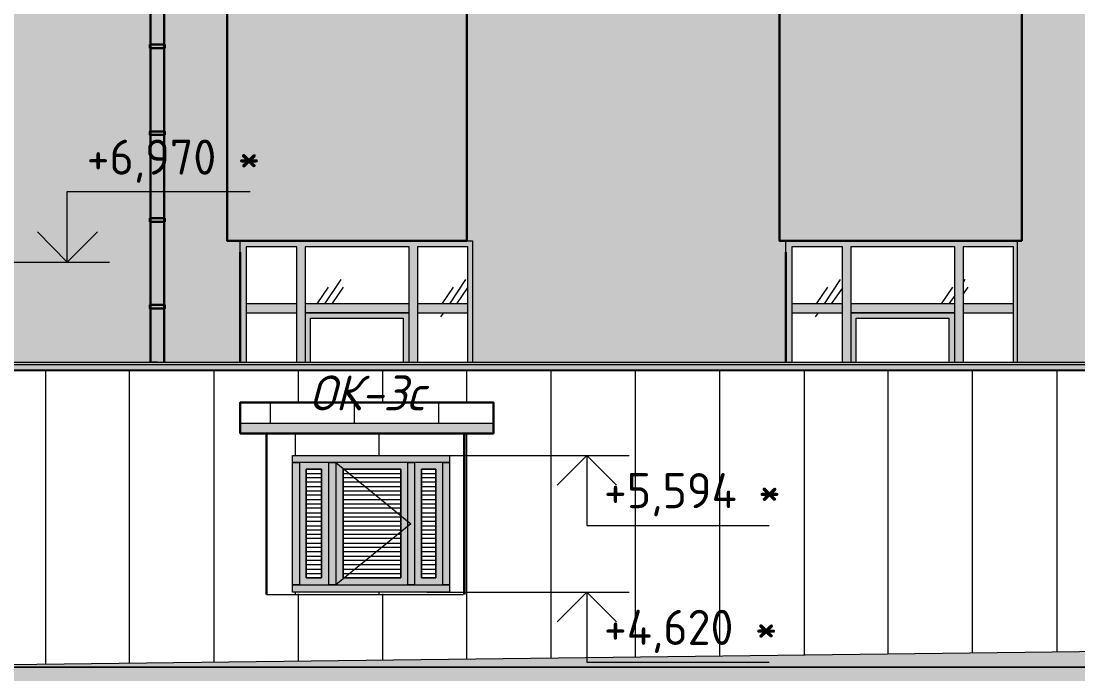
# Model space of a CAD drawing. Header units: millimetres. Extents: x -11345 to 411485, y -9810 to 73012.
# Drawn here: x 367316 to 374841, y 32625 to 37273 of the extents above; entities that cross this region are included whole.
import ezdxf

# ---------------------------------------------------------------- set-up
doc = ezdxf.new("R2010")
doc.units = ezdxf.units.MM
for name, color, linetype in [('PDF _Аннотация', 7, 'Continuous'), ('PDF _Витраж', 7, 'Continuous'), ('PDF _Крыша штриховка', 7, 'Continuous'), ('PDF _Линии', 7, 'Continuous'), ('PDF _Отметки', 7, 'Continuous'), ('PDF _Панели витража', 7, 'Continuous'), ('PDF _Стены наружные', 7, 'Continuous'), ('PDF _Текст', 7, 'Continuous'), ('PDF _Узлы', 7, 'Continuous')]:
    doc.layers.add(name, color=color, linetype=linetype)
for name, color, linetype, true_color in [('PDF _Антураж', 7, 'Continuous', 0xb7c0ca), ('PDF _Крыша', 9, 'Continuous', 0x808080), ('PDF _Обобщенные модели', 7, 'Continuous', 0xb5bcbf), ('PDF _Ограждение', 7, 'Continuous', 0x7f7f7f), ('PDF _Окна', 7, 'Continuous', 0x383e42), ('PDF _Стены штриховка поверхности', 7, 'Continuous', 0xcacbcc)]:
    doc.layers.add(name, color=color, linetype=linetype, true_color=true_color)
doc.styles.add('PDF GOST Common', font='GOST_Common.ttf')
doc.styles.add('PDF GOST Common Italic', font='GOST_Common Italic.ttf')

msp = doc.modelspace()

# ---------------------------------------------------------------- hatches: boundary and pattern name
at = {"layer": 'PDF _Антураж', "transparency": 33554687}
msp.add_hatch(color=256, dxfattribs=at).paths.add_polyline_path([(376940.63152, 32652.96863), (376948.56847, 32673.60469), (376978.19974, 32749.79938), (377003.59797, 32809.06191), (372156.76906, 32749.79938), (365849.54192, 32673.60469), (365832.60977, 32673.60469), (360934.9844, 32732.86722), (359550.78086, 32749.79938), (358166.57732, 32732.86722), (353268.95195, 32673.60469), (352629.76316, 32732.86722), (352629.76316, 32389.99112), (352633.9962, 32398.4572), (352697.49177, 32389.99112), (353091.16434, 32356.12681), (353103.86346, 32351.89377), (353103.86346, 32339.19466), (353150.42688, 32267.23301), (353163.12599, 32258.76693), (353163.12599, 32254.53389), (353180.05815, 32250.30085), (353184.29118, 32250.30085), (353209.68941, 32246.06781), (353218.15549, 32241.83478), (353260.48587, 32241.83478), (353268.95195, 32246.06781), (353273.18499, 32246.06781), (353294.35018, 32250.30085), (353302.81626, 32250.30085), (353315.51537, 32254.53389), (353319.74841, 32258.76693), (353332.44753, 32267.23301), (353379.01095, 32339.19466), (353379.01095, 32356.12681), (356452.19679, 32389.99112), (356930.53012, 32398.4572), (359038.58322, 32423.85543), (359550.78086, 32428.08846), (359550.78086, 32423.85543), (359555.0139, 32428.08846), (365726.78381, 32351.89377), (365726.78381, 32343.4277), (365773.34723, 32267.23301), (365786.04635, 32258.76693), (365786.04635, 32254.53389), (365802.9785, 32250.30085), (365807.21154, 32250.30085), (365836.84281, 32246.06781), (365841.07584, 32241.83478), (365883.40623, 32241.83478), (365896.10534, 32246.06781), (365921.50357, 32250.30085), (365925.73661, 32250.30085), (365942.66877, 32254.53389), (365942.66877, 32258.76693), (365955.36788, 32267.23301), (366001.9313, 32343.4277), (366001.9313, 32351.89377), (372122.90475, 32428.08846), (375229.9549, 32470.41885), (375433.14074, 32495.81708), (375437.37378, 32478.88492), (375437.37378, 32470.41885), (375445.83986, 32470.41885), (375441.60682, 32478.88492), (375441.60682, 32495.81708), (375547.43278, 32508.51619), (375661.72481, 32525.44835), (375661.72481, 32508.51619), (375649.0257, 32508.51619), (375653.25874, 32495.81708), (375653.25874, 32478.88492), (375792.949, 32495.81708), (375894.54192, 32508.51619), (375907.24104, 32508.51619), (376017.30003, 32525.44835), (376267.0493, 32559.31265), (376457.53602, 32584.71088), (376466.0021, 32559.31265), (376656.48882, 32584.71088), (376927.40328, 32618.57519), (376935.86936, 32631.2743), (377003.59797, 32804.82888)])
at = {"layer": 'PDF _Витраж', "true_color": 0x383e42, "transparency": 33554559}
h = msp.add_hatch(color=250, dxfattribs=at)
h.paths.add_polyline_path([(369557.68351, 33257.76398), (369557.68351, 34129.76988), (370069.88115, 34129.76988), (370069.88115, 33257.76398)])
h.paths.add_polyline_path([(369248.67172, 33206.96752), (370366.19384, 33206.96752), (370366.19384, 34180.56634), (369248.67172, 34180.56634)], flags=0)
h.paths.add_polyline_path([(369506.88705, 34129.76988), (369506.88705, 33257.76398), (369299.46818, 33257.76398), (369299.46818, 34129.76988)], flags=0)
h.paths.add_polyline_path([(370116.44458, 33257.76398), (370116.44458, 34129.76988), (370319.63042, 34129.76988), (370319.63042, 33257.76398)], flags=0)
at = {"layer": 'PDF _Крыша', "transparency": 33554559}
msp.add_hatch(color=256, dxfattribs=at).paths.add_polyline_path([(370679.43868, 34409.15041), (368876.16434, 34409.15041), (368876.16434, 34337.18876), (370679.43868, 34337.18876)])
at = {"layer": 'PDF _Обобщенные модели', "transparency": 33554559}
h = msp.add_hatch(color=256, dxfattribs=at)
h.paths.add_polyline_path([(368332.21891, 44390.65484), (368330.10239, 44386.4218), (368325.86936, 44382.18876), (368321.63632, 44377.95572), (368318.24989, 44375.4159), (368321.63632, 44382.18876), (368325.86936, 44382.18876)])
h.paths.add_polyline_path([(368368.19974, 44399.12091), (368372.43278, 44399.12091), (368368.19974, 44394.88787)], flags=0)
h.paths.add_polyline_path([(368262.37378, 44365.25661), (368266.60682, 44365.25661), (368275.07289, 44363.14009)], flags=0)
h.paths.add_polyline_path([(368287.77201, 44250.96457), (368287.77201, 44208.63419), (368287.77201, 44098.57519), (368283.53897, 44208.63419), (368287.77201, 44208.63419), (368283.53897, 44250.96457)], flags=0)
h.paths.add_polyline_path([(368253.9077, 44064.71088), (368253.9077, 44060.47784), (368249.67466, 44064.71088)], flags=0)
h.paths.add_polyline_path([(368258.14074, 44052.01177), (368262.37378, 44047.77873), (368249.67466, 44056.24481)], flags=0)
h.paths.add_polyline_path([(368317.40328, 44052.01177), (368313.17024, 44047.77873), (368313.17024, 44052.01177)], flags=0)
h.paths.add_polyline_path([(368300.47113, 44043.54569), (368300.47113, 44039.31265), (368296.23809, 44030.84658)], flags=0)
h.paths.add_polyline_path([(368287.77201, 40195.71383), (368287.77201, 40170.3156), (368287.77201, 39577.69023), (368283.53897, 40170.3156), (368287.77201, 40170.3156), (368283.53897, 40195.71383)], flags=0)
h.paths.add_polyline_path([(368283.53897, 44030.84658), (368292.00505, 44030.84658), (368287.77201, 44026.61354), (368287.77201, 43954.65189)], flags=0)
h.paths.add_polyline_path([(368275.07289, 44043.54569), (368270.83986, 44030.84658), (368270.83986, 44043.54569)], flags=0)
h.paths.add_polyline_path([(368321.63632, 44043.54569), (368313.17024, 44035.07961), (368308.9372, 44035.07961), (368313.17024, 44039.31265)], flags=0)
h.paths.add_polyline_path([(368249.67466, 44043.54569), (368253.9077, 44043.54569), (368255.31872, 44040.72367)], flags=0)
h.paths.add_polyline_path([(368325.86936, 44064.71088), (368321.63632, 44056.24481), (368321.63632, 44060.47784)], flags=0)
h.paths.add_polyline_path([(368317.40328, 44073.17696), (368313.17024, 44068.94392), (368308.9372, 44064.71088), (368300.47113, 44060.47784), (368292.00505, 44060.47784), (368304.70416, 44064.71088)], flags=0)
h.paths.add_polyline_path([(368245.44163, 44083.75956), (368249.67466, 44077.41), (368245.44163, 44081.64304)], flags=0)
h.paths.add_polyline_path([(368372.43278, 44488.01472), (368368.19974, 44471.08256), (368368.19974, 44462.61649), (368355.50062, 44428.75218), (368347.03455, 44411.82003), (368334.33543, 44399.12091), (368317.40328, 44382.18876), (368300.47113, 44373.72268), (368262.37378, 44373.72268), (368249.67466, 44382.18876), (368245.44163, 44386.4218), (368232.74251, 44399.12091), (368228.50947, 44399.12091), (368232.74251, 44382.18876), (368220.0434, 44382.18876), (368198.8782, 44394.88787), (368194.64517, 44399.12091), (368194.64517, 44394.88787), (368198.8782, 44382.18876), (368203.11124, 44382.18876), (368207.34428, 44365.25661), (368211.57732, 44361.02357), (368236.97555, 44301.76103), (368236.97555, 44064.71088), (368241.20859, 44060.47784), (368241.20859, 44056.24481), (368236.97555, 44064.71088), (368236.97555, 34845.15336), (368334.33543, 34845.15336), (368334.33543, 35226.12681), (368338.56847, 35226.12681), (368334.33543, 35251.52504), (368334.33543, 35844.15041), (368338.56847, 35844.15041), (368334.33543, 35869.54864), (368334.33543, 36462.17401), (368338.56847, 36462.17401), (368334.33543, 36487.57224), (368334.33543, 37080.19761), (368338.56847, 37080.19761), (368334.33543, 37105.59584), (368334.33543, 37698.22121), (368338.56847, 37698.22121), (368334.33543, 37723.61944), (368334.33543, 38316.24481), (368338.56847, 38316.24481), (368334.33543, 38341.64304), (368334.33543, 38934.2684), (368338.56847, 38934.2684), (368334.33543, 38959.66663), (368334.33543, 39552.292), (368338.56847, 39552.292), (368334.33543, 39577.69023), (368334.33543, 40170.3156), (368338.56847, 40170.3156), (368334.33543, 40195.71383), (368334.33543, 40788.3392), (368338.56847, 40788.3392), (368334.33543, 40813.73743), (368334.33543, 41406.3628), (368338.56847, 41406.3628), (368334.33543, 41427.52799), (368334.33543, 42024.3864), (368338.56847, 42024.3864), (368338.56847, 42028.61944), (368334.33543, 42045.55159), (368334.33543, 42642.41), (368338.56847, 42642.41), (368334.33543, 42663.57519), (368334.33543, 43260.4336), (368338.56847, 43260.4336), (368334.33543, 43281.59879), (368334.33543, 43878.4572), (368338.56847, 43878.4572), (368338.56847, 43899.62239), (368334.33543, 43899.62239), (368334.33543, 44060.47784), (368330.10239, 44056.24481), (368334.33543, 44064.71088), (368334.33543, 44073.17696), (368330.10239, 44064.71088), (368330.10239, 44068.94392), (368334.33543, 44077.41), (368334.33543, 44301.76103), (368351.26759, 44339.85838), (368359.73366, 44361.02357), (368363.9667, 44365.25661), (368368.19974, 44377.95572), (368376.66582, 44394.88787), (368376.66582, 44399.12091), (368380.89885, 44407.58699), (368385.13189, 44411.82003), (368380.89885, 44428.75218), (368380.89885, 44454.15041), (368385.13189, 44466.84953), (368385.13189, 44471.08256), (368393.59797, 44488.01472)], flags=0)
h.paths.add_polyline_path([(368380.89885, 44466.84953), (368372.43278, 44454.15041), (368376.66582, 44462.61649)], flags=0)
for points in [[(368342.80151, 37105.59584), (368342.80151, 37109.82888), (368338.56847, 37109.82888), (368334.33543, 37105.59584), (368338.56847, 37101.3628), (368342.80151, 37101.3628)], [(368342.80151, 37080.19761), (368342.80151, 37084.43065), (368338.56847, 37084.43065), (368334.33543, 37080.19761), (368338.56847, 37075.96457), (368342.80151, 37075.96457)], [(368342.80151, 36487.57224), (368342.80151, 36491.80528), (368338.56847, 36491.80528), (368334.33543, 36487.57224), (368338.56847, 36483.3392), (368342.80151, 36483.3392)], [(368342.80151, 36462.17401), (368342.80151, 36466.40705), (368338.56847, 36466.40705), (368334.33543, 36462.17401), (368338.56847, 36457.94097), (368342.80151, 36457.94097)], [(368342.80151, 35869.54864), (368342.80151, 35873.78168), (368338.56847, 35873.78168), (368334.33543, 35869.54864), (368338.56847, 35865.3156), (368342.80151, 35865.3156)], [(368342.80151, 35844.15041), (368342.80151, 35848.38345), (368338.56847, 35848.38345), (368334.33543, 35844.15041), (368338.56847, 35839.91737), (368342.80151, 35839.91737)], [(368342.80151, 35251.52504), (368342.80151, 35255.75808), (368338.56847, 35255.75808), (368334.33543, 35251.52504), (368338.56847, 35247.292), (368342.80151, 35247.292)], [(368342.80151, 35226.12681), (368342.80151, 35230.35985), (368338.56847, 35230.35985), (368334.33543, 35226.12681), (368338.56847, 35221.89377), (368342.80151, 35221.89377)]]:
    msp.add_hatch(color=7, dxfattribs=at).paths.add_polyline_path(points)
at = {"layer": 'PDF _Ограждение', "true_color": 0xb5bcbf, "transparency": 33554559}
msp.add_hatch(color=9, dxfattribs=at).paths.add_polyline_path([(375242.65402, 34845.15336), (367144.85166, 34845.15336), (367144.85166, 34785.89082), (375242.65402, 34785.89082)])
at = {"layer": 'PDF _Окна', "transparency": 33554687}
h = msp.add_hatch(color=256, dxfattribs=at)
h.paths.add_polyline_path([(369278.30298, 35196.49554), (369278.30298, 34845.15336), (369375.66287, 34845.15336), (369375.66287, 35158.3982), (370036.01685, 35158.3982), (370036.01685, 34845.15336), (370137.60977, 34845.15336), (370137.60977, 35196.49554), (370497.41803, 35196.49554), (370497.41803, 34845.15336), (370531.28233, 34845.15336), (370531.28233, 35708.69318), (368876.16434, 35708.69318), (368876.16434, 34845.15336), (368918.49472, 34845.15336), (368918.49472, 35196.49554)])
h.paths.add_polyline_path([(369278.30298, 35259.99112), (368918.49472, 35259.99112), (368918.49472, 35666.3628), (369278.30298, 35666.3628)], flags=0)
h.paths.add_polyline_path([(370078.34723, 35259.99112), (369337.56552, 35259.99112), (369337.56552, 35666.3628), (370078.34723, 35666.3628)], flags=0)
h.paths.add_polyline_path([(370497.41803, 35259.99112), (370137.60977, 35259.99112), (370137.60977, 35666.3628), (370497.41803, 35666.3628)], flags=0)
h = msp.add_hatch(color=256, dxfattribs=at)
h.paths.add_polyline_path([(373164.23219, 35196.49554), (373164.23219, 34845.15336), (373261.59207, 34845.15336), (373261.59207, 35158.3982), (373921.94605, 35158.3982), (373921.94605, 34845.15336), (374023.53897, 34845.15336), (374023.53897, 35196.49554), (374383.34723, 35196.49554), (374383.34723, 34845.15336), (374408.74546, 34845.15336), (374408.74546, 35708.69318), (372762.09354, 35708.69318), (372762.09354, 34845.15336), (372804.42393, 34845.15336), (372804.42393, 35196.49554)])
h.paths.add_polyline_path([(373164.23219, 35259.99112), (372804.42393, 35259.99112), (372804.42393, 35666.3628), (373164.23219, 35666.3628)], flags=0)
h.paths.add_polyline_path([(373964.27643, 35259.99112), (373223.49472, 35259.99112), (373223.49472, 35666.3628), (373964.27643, 35666.3628)], flags=0)
h.paths.add_polyline_path([(374383.34723, 35259.99112), (374023.53897, 35259.99112), (374023.53897, 35666.3628), (374383.34723, 35666.3628)], flags=0)
at = {"layer": 'PDF _Панели витража', "true_color": 0x383e42, "transparency": 33554559}
h = msp.add_hatch(color=250, dxfattribs=at)
h.paths.add_polyline_path([(369506.88705, 33257.76398), (369506.88705, 34129.76988), (369299.46818, 34129.76988), (369299.46818, 33257.76398)])
h.paths.add_polyline_path([(369456.09059, 33308.56044), (369346.0316, 33308.56044), (369346.0316, 34083.20646), (369456.09059, 34083.20646)], flags=0)
h = msp.add_hatch(color=250, dxfattribs=at)
h.paths.add_polyline_path([(370069.88115, 33257.76398), (370069.88115, 34129.76988), (369557.68351, 34129.76988), (369557.68351, 33257.76398)])
h.paths.add_polyline_path([(370019.08469, 33308.56044), (369608.47997, 33308.56044), (369608.47997, 34083.20646), (370019.08469, 34083.20646)], flags=0)
h = msp.add_hatch(color=250, dxfattribs=at)
h.paths.add_polyline_path([(370319.63042, 33257.76398), (370319.63042, 34129.76988), (370116.44458, 34129.76988), (370116.44458, 33257.76398)])
h.paths.add_polyline_path([(370268.83396, 33308.56044), (370167.24104, 33308.56044), (370167.24104, 34083.20646), (370268.83396, 34083.20646)], flags=0)
at = {"layer": 'PDF _Стены штриховка поверхности', "true_color": 0xfbfbf4, "transparency": 33554687}
for points in [[(362446.17909, 40508.95867), (362446.17909, 35708.69318), (362403.84871, 35708.69318), (362403.84871, 34845.15336), (364748.95195, 34845.15336), (364748.95195, 35708.69318), (364757.41803, 35708.69318), (364757.41803, 40508.95867), (366454.86641, 40508.95867), (366454.86641, 36347.88197), (366497.19679, 36373.2802), (366645.35313, 36487.57224), (366793.50947, 36373.2802), (367216.81331, 36051.56929), (367216.81331, 35988.07371), (367144.85166, 35988.07371), (367144.85166, 35590.16811), (367174.48292, 35590.16811), (367174.48292, 35585.93507), (367106.75431, 35585.93507), (367106.75431, 35556.3038), (367144.85166, 35556.3038), (367144.85166, 34845.15336), (368236.97555, 34845.15336), (368236.97555, 41304.76988), (357430.02865, 41304.76988), (357430.02865, 35539.37165), (357451.19384, 35556.3038), (357489.29118, 35585.93507), (357493.52422, 35590.16811), (357493.52422, 35585.93507), (358069.21744, 35149.93212), (358069.21744, 35090.66958), (358128.47997, 35090.66958), (358128.47997, 35086.43655), (357993.02275, 35086.43655), (357993.02275, 34845.15336), (360706.40033, 34845.15336), (360706.40033, 35708.69318), (360740.26464, 35708.69318), (360740.26464, 40508.95867)], [(374442.60977, 40508.95867), (374442.60977, 35708.69318), (374408.74546, 35708.69318), (374408.74546, 34845.15336), (375242.65402, 34845.15336), (375242.65402, 34929.81413), (375166.45933, 34929.81413), (375170.69236, 34950.97932), (375170.69236, 34967.91147), (375268.05225, 35035.64009), (375268.05225, 41304.76988), (368334.33543, 41304.76988), (368334.33543, 34845.15336), (368876.16434, 34845.15336), (368876.16434, 35708.69318), (368783.0375, 35708.69318), (368783.0375, 40508.95867), (370493.18499, 40508.95867), (370493.18499, 37389.20941), (370522.81626, 37389.20941), (370488.95195, 37384.97637), (370488.95195, 35708.69318), (370531.28233, 35708.69318), (370531.28233, 34845.15336), (372762.09354, 34845.15336), (372762.09354, 35708.69318), (372715.53012, 35708.69318), (372715.53012, 40508.95867)]]:
    msp.add_hatch(color=7, dxfattribs=at).paths.add_polyline_path(points)
at = {"layer": 'PDF _Стены штриховка поверхности', "true_color": 0x88d4d9, "transparency": 33554687}
for points in [[(370488.95195, 37389.20941), (368783.0375, 37389.20941), (368783.0375, 35708.69318), (370488.95195, 35708.69318)], [(374442.60977, 37389.20941), (372715.53012, 37389.20941), (372715.53012, 35708.69318), (374442.60977, 35708.69318)]]:
    msp.add_hatch(color=133, dxfattribs=at).paths.add_polyline_path(points)

# ---------------------------------------------------------------- linework, layer by layer
at = {"layer": 'PDF _Аннотация', "lineweight": 20}
for points in [[(367860.23514, 35772.18876), (367644.35018, 35556.3038), (367644.35018, 36060.03537), (368948.12599, 36060.03537)], [(367644.35018, 35556.3038), (367432.69826, 35772.18876)], [(367348.0375, 35556.3038), (367944.8959, 35556.3038)], [(371043.47997, 34180.56634), (371644.57142, 34180.56634)], [(371344.0257, 34180.56634), (371132.37378, 33968.91442)], [(371555.67761, 33968.91442), (371344.0257, 34180.56634), (371344.0257, 33681.06781), (372643.56847, 33681.06781)], [(371043.47997, 33206.96752), (371644.57142, 33206.96752)], [(371344.0257, 33206.96752), (371132.37378, 32995.3156)], [(371555.67761, 32995.3156), (371344.0257, 33206.96752), (371344.0257, 32707.46899), (372643.56847, 32707.46899)]]:
    msp.add_lwpolyline(points, dxfattribs=at)
at = {"layer": 'PDF _Антураж', "color": 7, "lineweight": 18}
msp.add_lwpolyline([(377003.59797, 32809.06191), (377003.59797, 32804.82888), (376927.40328, 32618.57519), (377003.59797, 32809.06191), (365862.24104, 32673.60469), (359550.78086, 32749.79938), (353268.95195, 32673.60469), (352629.76316, 32732.86722), (352629.76316, 32389.99112), (353099.63042, 32347.66073), (353099.63042, 32343.4277), (353103.86346, 32347.66073), (353103.86346, 32343.4277)], dxfattribs=at)
at = {"layer": 'PDF _Антураж', "lineweight": 0}
msp.add_lwpolyline([(376948.56847, 32673.60469), (365849.54192, 32673.60469), (376948.56847, 32673.60469)], dxfattribs=at)
at = {"layer": 'PDF _Витраж', "lineweight": 9}
for points in [[(369532.28528, 34180.56634), (370091.04635, 34180.56634), (370366.19384, 34180.56634), (370366.19384, 34129.76988), (370091.04635, 34129.76988), (369532.28528, 34129.76988), (369248.67172, 34129.76988), (369248.67172, 34180.56634)], [(369248.67172, 34129.76988), (369299.46818, 34129.76988), (369299.46818, 33257.76398), (369248.67172, 33257.76398)], [(369557.68351, 33257.76398), (369506.88705, 33257.76398), (369506.88705, 34129.76988), (369557.68351, 34129.76988)], [(370116.44458, 33257.76398), (370069.88115, 33257.76398), (370069.88115, 34129.76988), (370116.44458, 34129.76988)], [(370366.19384, 33257.76398), (370319.63042, 33257.76398), (370319.63042, 34129.76988), (370366.19384, 34129.76988)], [(369532.28528, 33257.76398), (370091.04635, 33257.76398), (370366.19384, 33257.76398), (370366.19384, 33206.96752), (370091.04635, 33206.96752), (369532.28528, 33206.96752), (369248.67172, 33206.96752), (369248.67172, 33257.76398)]]:
    msp.add_lwpolyline(points, close=True, dxfattribs=at)
at = {"layer": 'PDF _Крыша', "color": 7, "lineweight": 9}
msp.add_lwpolyline([(368876.16434, 34409.15041), (370679.43868, 34409.15041)], dxfattribs=at)
at = {"layer": 'PDF _Крыша штриховка', "lineweight": 9}
for points in [[(367491.9608, 32694.76988), (367491.9608, 34785.89082)], [(368088.81921, 32699.00292), (368088.81921, 34785.89082)], [(368689.91065, 32707.46899), (368689.91065, 34785.89082)], [(369291.0021, 34557.30675), (369291.0021, 34785.89082)], [(369892.09354, 34557.30675), (369892.09354, 34785.89082)], [(370488.95195, 34557.30675), (370488.95195, 34785.89082)], [(371090.0434, 32737.10026), (371090.0434, 34785.89082)], [(371691.13484, 32745.56634), (371691.13484, 34785.89082)], [(372292.22629, 32754.03242), (372292.22629, 34785.89082)], [(372893.31773, 32758.26545), (372893.31773, 34785.89082)], [(373490.17614, 32766.73153), (373490.17614, 34785.89082)], [(374091.26759, 32775.19761), (374091.26759, 34785.89082)], [(374692.35903, 32783.66368), (374692.35903, 34785.89082)], [(369092.0493, 34409.15041), (369092.0493, 34557.30675)], [(369688.9077, 34409.15041), (369688.9077, 34557.30675)], [(370289.99915, 34409.15041), (370289.99915, 34557.30675)], [(370488.95195, 32728.63419), (370488.95195, 34337.18876)], [(369291.0021, 32715.93507), (369291.0021, 33194.2684)], [(369892.09354, 32724.40115), (369892.09354, 33194.2684)]]:
    msp.add_lwpolyline(points, dxfattribs=at)
at = {"layer": 'PDF _Линии', "lineweight": 30}
for points in [[(368236.97555, 43886.92327), (368236.97555, 34845.15336)], [(368334.33543, 34845.15336), (368334.33543, 43886.92327)], [(368876.16434, 34845.15336), (368876.16434, 35628.26545)], [(372762.09354, 34845.15336), (372762.09354, 35628.26545)], [(369062.41803, 33190.03537), (369062.41803, 34337.18876)], [(370472.0198, 34337.18876), (370472.0198, 33190.03537)]]:
    msp.add_lwpolyline(points, dxfattribs=at)
for points in [[(368783.0375, 37389.20941), (368783.0375, 35708.69318), (370488.95195, 35708.69318), (370488.95195, 37389.20941)], [(374442.60977, 35708.69318), (374442.60977, 37389.20941), (372715.53012, 37389.20941), (372715.53012, 35708.69318)], [(368338.56847, 37080.19761), (368338.56847, 37105.59584), (368287.77201, 37105.59584), (368232.74251, 37105.59584), (368232.74251, 37080.19761), (368287.77201, 37080.19761)], [(368338.56847, 36462.17401), (368338.56847, 36487.57224), (368287.77201, 36487.57224), (368232.74251, 36487.57224), (368232.74251, 36462.17401), (368287.77201, 36462.17401)], [(368338.56847, 35844.15041), (368338.56847, 35869.54864), (368287.77201, 35869.54864), (368232.74251, 35869.54864), (368232.74251, 35844.15041), (368287.77201, 35844.15041)], [(368338.56847, 35226.12681), (368338.56847, 35251.52504), (368287.77201, 35251.52504), (368232.74251, 35251.52504), (368232.74251, 35226.12681), (368287.77201, 35226.12681)], [(368876.16434, 34337.18876), (368876.16434, 34557.30675), (370679.43868, 34557.30675), (370679.43868, 34337.18876)]]:
    msp.add_lwpolyline(points, close=True, dxfattribs=at)
at = {"layer": 'PDF _Линии', "lineweight": 9, "ltscale": 2.737207}
msp.add_lwpolyline([(369557.68351, 34129.76988), (370091.04635, 33693.76693), (369557.68351, 33257.76398)], dxfattribs=at)
at = {"layer": 'PDF _Линии', "lineweight": 9}
msp.add_lwpolyline([(369062.41803, 33190.03537), (370463.55372, 33190.03537)], dxfattribs=at)
at = {"layer": 'PDF _Обобщенные модели', "color": 7, "lineweight": 18}
for points in [[(368232.74251, 37105.59584), (368236.97555, 37105.59584)], [(368232.74251, 37080.19761), (368236.97555, 37080.19761)], [(368232.74251, 36487.57224), (368236.97555, 36487.57224)], [(368232.74251, 36462.17401), (368236.97555, 36462.17401)], [(368232.74251, 35869.54864), (368236.97555, 35869.54864)], [(368232.74251, 35844.15041), (368236.97555, 35844.15041)], [(368232.74251, 35251.52504), (368236.97555, 35251.52504)], [(368232.74251, 35226.12681), (368236.97555, 35226.12681)]]:
    msp.add_lwpolyline(points, dxfattribs=at)
at = {"layer": 'PDF _Обобщенные модели', "lineweight": 0}
for points in [[(368334.33543, 36487.57224), (368287.77201, 36487.57224), (368334.33543, 36487.57224)], [(368334.33543, 35869.54864), (368287.77201, 35869.54864), (368334.33543, 35869.54864)], [(368287.77201, 34845.15336), (368236.97555, 34845.15336), (368287.77201, 34845.15336)]]:
    msp.add_lwpolyline(points, dxfattribs=at)
at = {"layer": 'PDF _Ограждение', "color": 7, "lineweight": 9, "ltscale": 81.531196}
for points in [[(357053.28823, 34845.15336), (378400.50062, 34845.15336)], [(352629.76316, 34828.22121), (378400.50062, 34828.22121)], [(352629.76316, 34790.12386), (378400.50062, 34790.12386)], [(352629.76316, 34785.89082), (378400.50062, 34785.89082)]]:
    msp.add_lwpolyline(points, dxfattribs=at)
at = {"layer": 'PDF _Окна', "color": 7, "lineweight": 9}
for points in [[(369278.30298, 34845.15336), (369278.30298, 35666.3628), (368918.49472, 35666.3628), (368918.49472, 34845.15336)], [(370078.34723, 34845.15336), (370078.34723, 35666.3628), (369337.56552, 35666.3628), (369337.56552, 34845.15336)], [(370497.41803, 34845.15336), (370497.41803, 35666.3628), (370137.60977, 35666.3628), (370137.60977, 34845.15336)], [(373164.23219, 34845.15336), (373164.23219, 35666.3628), (372804.42393, 35666.3628), (372804.42393, 34845.15336)], [(373964.27643, 34845.15336), (373964.27643, 35666.3628), (373223.49472, 35666.3628), (373223.49472, 34845.15336)], [(374383.34723, 34845.15336), (374383.34723, 35666.3628), (374023.53897, 35666.3628), (374023.53897, 34845.15336)], [(369502.65402, 35378.51619), (369422.22629, 35259.99112)], [(369591.54782, 35433.54569), (369477.25579, 35259.99112)], [(369608.47997, 35378.51619), (369528.05225, 35259.99112)], [(370391.59207, 35378.51619), (370311.16434, 35259.99112)], [(370480.48587, 35433.54569), (370366.19384, 35259.99112)], [(370497.41803, 35378.51619), (370416.9903, 35259.99112)], [(373058.40623, 35378.51619), (372977.9785, 35259.99112)], [(373147.30003, 35433.54569), (373033.008, 35259.99112)], [(373164.23219, 35374.28315), (373083.80446, 35259.99112)], [(373947.34428, 35378.51619), (373866.91655, 35259.99112)], [(374036.23809, 35433.54569), (374023.53897, 35412.3805)], [(374057.40328, 35378.51619), (374023.53897, 35331.95277)], [(373964.27643, 35319.25366), (373921.94605, 35259.99112)], [(369278.30298, 35259.99112), (368918.49472, 35259.99112)], [(370078.34723, 35259.99112), (369337.56552, 35259.99112)], [(370497.41803, 35259.99112), (370137.60977, 35259.99112)], [(373164.23219, 35259.99112), (372804.42393, 35259.99112)], [(373964.27643, 35259.99112), (373223.49472, 35259.99112)], [(374383.34723, 35259.99112), (374023.53897, 35259.99112)], [(368918.49472, 35196.49554), (369278.30298, 35196.49554)], [(369375.66287, 34845.15336), (369375.66287, 35158.3982), (370036.01685, 35158.3982), (370036.01685, 34845.15336)], [(370137.60977, 35196.49554), (370497.41803, 35196.49554)], [(370323.86346, 35196.49554), (370302.69826, 35166.86427)], [(372804.42393, 35196.49554), (373164.23219, 35196.49554)], [(372990.67761, 35196.49554), (372969.51242, 35166.86427)], [(373261.59207, 34845.15336), (373261.59207, 35158.3982), (373921.94605, 35158.3982), (373921.94605, 34845.15336)], [(374023.53897, 35196.49554), (374383.34723, 35196.49554)]]:
    msp.add_lwpolyline(points, dxfattribs=at)
for points in [[(370078.34723, 35196.49554), (369337.56552, 35196.49554)], [(373964.27643, 35196.49554), (373223.49472, 35196.49554)]]:
    msp.add_lwpolyline(points, close=True, dxfattribs=at)
at = {"layer": 'PDF _Отметки', "lineweight": 20}
for points in [[(367072.89, 35556.3038), (367301.47407, 35556.3038), (367644.35018, 35556.3038)], [(370091.04635, 34180.56634), (370946.12009, 34180.56634), (371344.0257, 34180.56634)], [(370205.33838, 33206.96752), (370687.90475, 33206.96752), (371344.0257, 33206.96752)]]:
    msp.add_lwpolyline(points, dxfattribs=at)
at = {"layer": 'PDF _Панели витража', "lineweight": 9}
for points in [[(369456.09059, 34083.20646), (369456.09059, 33308.56044), (369346.0316, 33308.56044), (369346.0316, 34083.20646)], [(370019.08469, 34083.20646), (370019.08469, 33308.56044), (369608.47997, 33308.56044), (369608.47997, 34083.20646)], [(370268.83396, 34083.20646), (370268.83396, 33308.56044), (370167.24104, 33308.56044), (370167.24104, 34083.20646)]]:
    msp.add_lwpolyline(points, close=True, dxfattribs=at)
for points in [[(369456.09059, 34049.34215), (369346.0316, 34049.34215)], [(369456.09059, 34019.71088), (369346.0316, 34019.71088)], [(370019.08469, 34049.34215), (369608.47997, 34049.34215)], [(370019.08469, 34019.71088), (369608.47997, 34019.71088)], [(370268.83396, 34049.34215), (370167.24104, 34049.34215)], [(370268.83396, 34019.71088), (370167.24104, 34019.71088)], [(369456.09059, 33990.07961), (369346.0316, 33990.07961)], [(369456.09059, 33956.21531), (369346.0316, 33956.21531)], [(370019.08469, 33990.07961), (369608.47997, 33990.07961)], [(370019.08469, 33956.21531), (369608.47997, 33956.21531)], [(370268.83396, 33990.07961), (370167.24104, 33990.07961)], [(370268.83396, 33956.21531), (370167.24104, 33956.21531)], [(369456.09059, 33926.58404), (369346.0316, 33926.58404)], [(369456.09059, 33896.95277), (369346.0316, 33896.95277)], [(369456.09059, 33863.08846), (369346.0316, 33863.08846)], [(370019.08469, 33926.58404), (369608.47997, 33926.58404)], [(370019.08469, 33896.95277), (369608.47997, 33896.95277)], [(370019.08469, 33863.08846), (369608.47997, 33863.08846)], [(370268.83396, 33926.58404), (370167.24104, 33926.58404)], [(370268.83396, 33896.95277), (370167.24104, 33896.95277)], [(370268.83396, 33863.08846), (370167.24104, 33863.08846)], [(369456.09059, 33833.4572), (369346.0316, 33833.4572)], [(369456.09059, 33803.82593), (369346.0316, 33803.82593)], [(370019.08469, 33833.4572), (369608.47997, 33833.4572)], [(370019.08469, 33803.82593), (369608.47997, 33803.82593)], [(370268.83396, 33833.4572), (370167.24104, 33833.4572)], [(370268.83396, 33803.82593), (370167.24104, 33803.82593)], [(369456.09059, 33769.96162), (369346.0316, 33769.96162)], [(369456.09059, 33740.33035), (369346.0316, 33740.33035)], [(369456.09059, 33710.69908), (369346.0316, 33710.69908)], [(370019.08469, 33769.96162), (369608.47997, 33769.96162)], [(370019.08469, 33740.33035), (369608.47997, 33740.33035)], [(370019.08469, 33710.69908), (369608.47997, 33710.69908)], [(370268.83396, 33769.96162), (370167.24104, 33769.96162)], [(370268.83396, 33740.33035), (370167.24104, 33740.33035)], [(370268.83396, 33710.69908), (370167.24104, 33710.69908)], [(369456.09059, 33676.83478), (369346.0316, 33676.83478)], [(369456.09059, 33647.20351), (369346.0316, 33647.20351)], [(370019.08469, 33676.83478), (369608.47997, 33676.83478)], [(370019.08469, 33647.20351), (369608.47997, 33647.20351)], [(370268.83396, 33676.83478), (370167.24104, 33676.83478)], [(370268.83396, 33647.20351), (370167.24104, 33647.20351)], [(369456.09059, 33617.57224), (369346.0316, 33617.57224)], [(369456.09059, 33587.94097), (369346.0316, 33587.94097)], [(370019.08469, 33617.57224), (369608.47997, 33617.57224)], [(370019.08469, 33587.94097), (369608.47997, 33587.94097)], [(370268.83396, 33617.57224), (370167.24104, 33617.57224)], [(370268.83396, 33587.94097), (370167.24104, 33587.94097)], [(369456.09059, 33554.07666), (369346.0316, 33554.07666)], [(369456.09059, 33524.4454), (369346.0316, 33524.4454)], [(369456.09059, 33494.81413), (369346.0316, 33494.81413)], [(370019.08469, 33554.07666), (369608.47997, 33554.07666)], [(370019.08469, 33524.4454), (369608.47997, 33524.4454)], [(370019.08469, 33494.81413), (369608.47997, 33494.81413)], [(370268.83396, 33554.07666), (370167.24104, 33554.07666)], [(370268.83396, 33524.4454), (370167.24104, 33524.4454)], [(370268.83396, 33494.81413), (370167.24104, 33494.81413)], [(369456.09059, 33460.94982), (369346.0316, 33460.94982)], [(369456.09059, 33431.31855), (369346.0316, 33431.31855)], [(370019.08469, 33460.94982), (369608.47997, 33460.94982)], [(370019.08469, 33431.31855), (369608.47997, 33431.31855)], [(370268.83396, 33460.94982), (370167.24104, 33460.94982)], [(370268.83396, 33431.31855), (370167.24104, 33431.31855)], [(369456.09059, 33401.68728), (369346.0316, 33401.68728)], [(369456.09059, 33367.82298), (369346.0316, 33367.82298)], [(369456.09059, 33338.19171), (369346.0316, 33338.19171)], [(370019.08469, 33401.68728), (369608.47997, 33401.68728)], [(370019.08469, 33367.82298), (369608.47997, 33367.82298)], [(370019.08469, 33338.19171), (369608.47997, 33338.19171)], [(370268.83396, 33401.68728), (370167.24104, 33401.68728)], [(370268.83396, 33367.82298), (370167.24104, 33367.82298)], [(370268.83396, 33338.19171), (370167.24104, 33338.19171)]]:
    msp.add_lwpolyline(points, dxfattribs=at)
at = {"layer": 'PDF _Стены наружные', "lineweight": 18}
for points in [[(368876.16434, 35628.26545), (368876.16434, 35708.69318)], [(370488.95195, 35708.69318), (370531.28233, 35708.69318), (370531.28233, 34845.15336)], [(372762.09354, 35628.26545), (372762.09354, 35708.69318)], [(374408.74546, 35708.69318), (374408.74546, 34845.15336)]]:
    msp.add_lwpolyline(points, dxfattribs=at)
at = {"layer": 'PDF _Стены штриховка поверхности', "color": 7, "lineweight": 9}
for points in [[(369269.83691, 34180.56634), (369269.83691, 34337.18876)], [(369866.69531, 34180.56634), (369866.69531, 34337.18876)], [(370467.78676, 33194.2684), (370467.78676, 34337.18876)], [(369269.83691, 33194.2684), (369269.83691, 33206.96752)], [(369866.69531, 33194.2684), (369866.69531, 33206.96752)]]:
    msp.add_lwpolyline(points, dxfattribs=at)
at = {"layer": 'PDF _Узлы', "lineweight": 18}
for points in [[(369456.09059, 33308.56044), (369456.09059, 34083.20646), (369346.0316, 34083.20646), (369346.0316, 33308.56044)], [(370019.08469, 33308.56044), (370019.08469, 34083.20646), (369608.47997, 34083.20646), (369608.47997, 33308.56044)], [(370268.83396, 33308.56044), (370268.83396, 34083.20646), (370167.24104, 34083.20646), (370167.24104, 33308.56044)]]:
    msp.add_lwpolyline(points, close=True, dxfattribs=at)

# ---------------------------------------------------------------- texts
at = {"layer": 'PDF _Текст', "attachment_point": 4}
for s, insert, char_height, style in [('+6,970 *', (367783.16197, 36275.38419), 250.011173, 'PDF GOST Common'), ('ОК-3с', (369368.05804, 34624.91264), 248.130675, 'PDF GOST Common Italic'), ('+5,594 *', (371466.05175, 33900.55064), 250.011173, 'PDF GOST Common'), ('+4,620 *', (371466.05175, 32926.91306), 250.011173, 'PDF GOST Common')]:
    msp.add_mtext(s, dxfattribs=dict(at, insert=insert, char_height=char_height, style=style))

doc.saveas('drawing.dxf')
